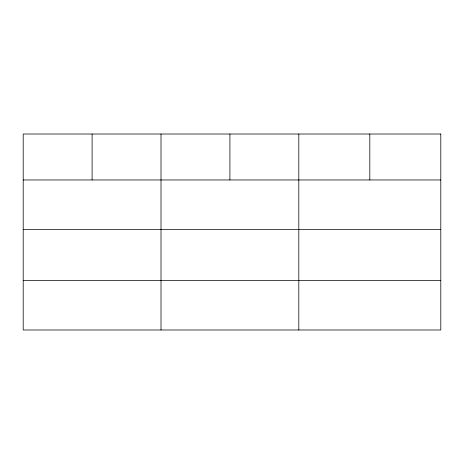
<?xml version="1.0" encoding="UTF-8"?>
<svg xmlns="http://www.w3.org/2000/svg" width="464" height="464" viewBox="0 0 464 464"><rect width="100%" height="100%" fill="white"/><g stroke="black" fill="none" stroke-linecap="round" stroke-linejoin="round"><path stroke-width="0.7" d="M23.2 179.962L440.8 179.962M23.2 229.471L440.8 229.471M23.2 280.476L440.8 280.476M369.808 134.015L369.808 179.962M298.816 134.015L298.816 329.985M229.912 134.015L229.912 179.962M161.008 134.015L161.008 329.985M92.104 134.015L92.104 179.962M440.8 134.015L23.2 134.015L23.2 329.985L440.8 329.985L440.8 134.015"/></g></svg>
